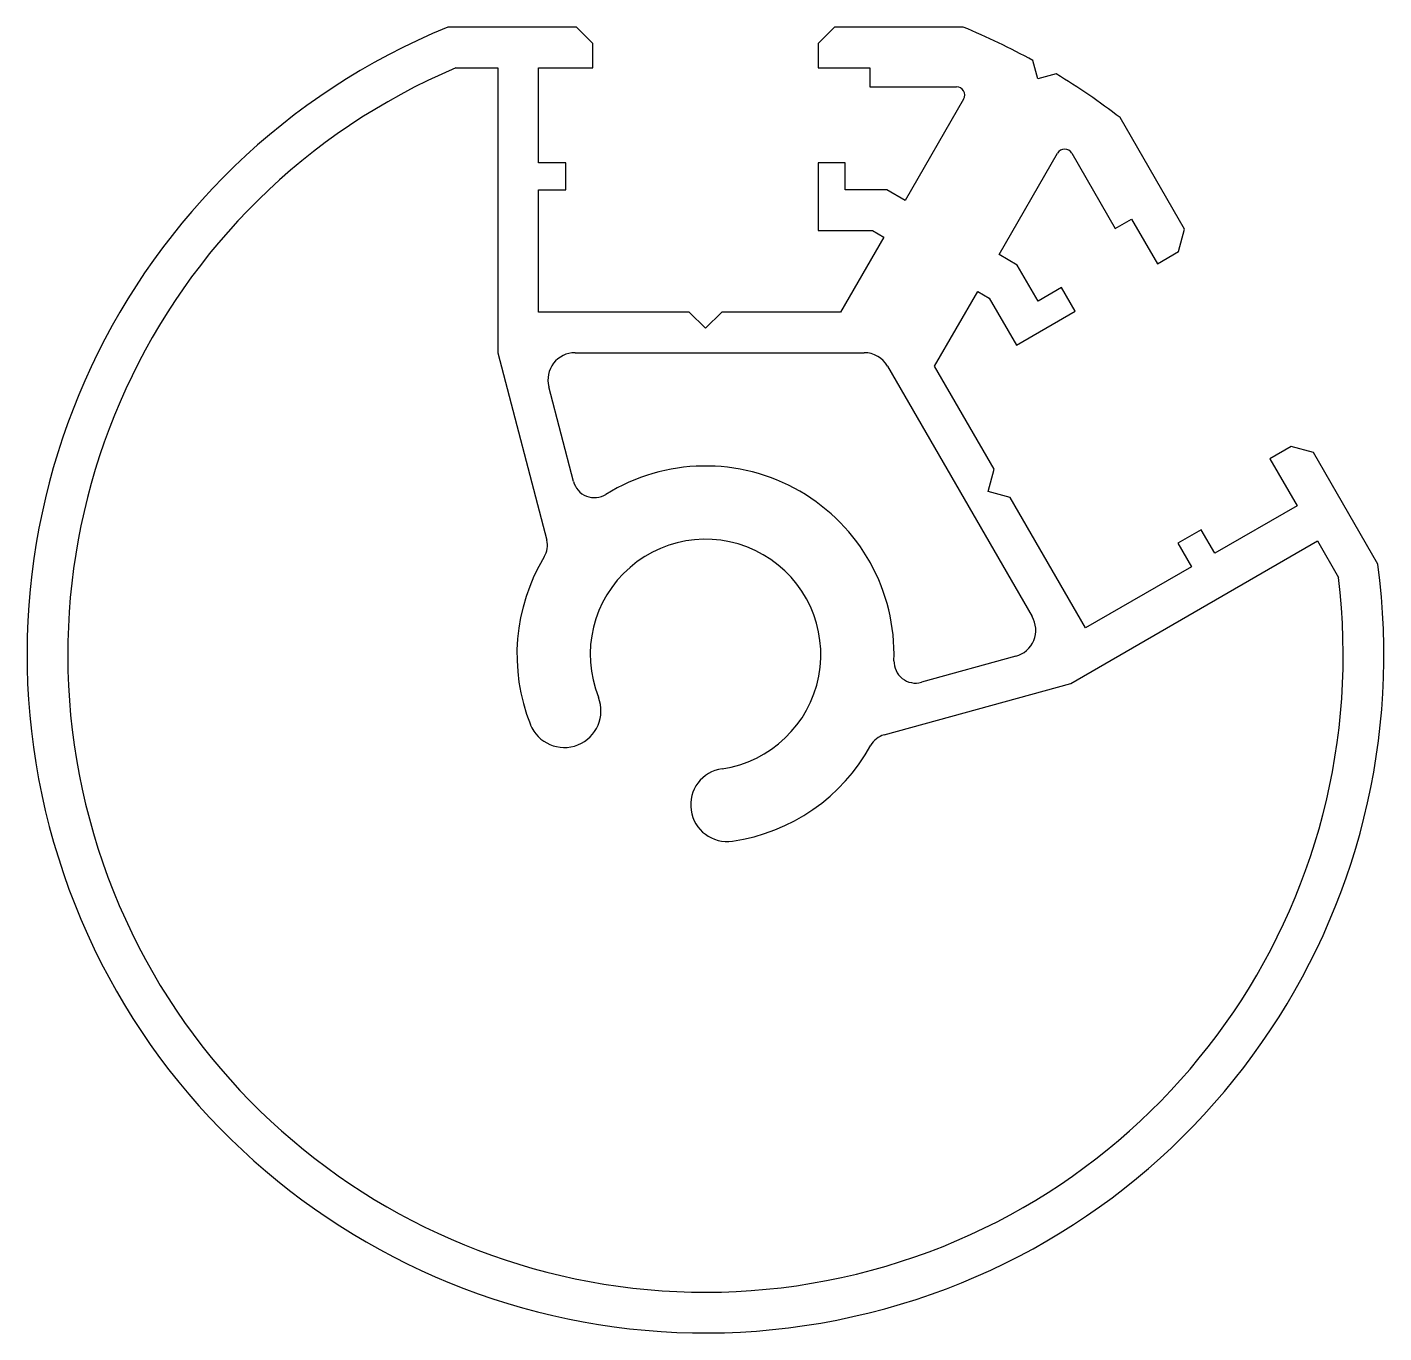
# Model space of a CAD drawing. Extents: x 11832.2 to 11882.2, y -138.8 to -90.7.
import ezdxf

# ---------------------------------------------------------------- set-up
doc = ezdxf.new("R2010")
doc.units = 0
doc.layers.get('0').update_dxf_attribs({"linetype": 'CONTINUOUS'})

msp = doc.modelspace()

# ---------------------------------------------------------------- linework, layer by layer
for p, q in [((11852.425, -90.71), (11847.675, -90.71)), ((11853.025, -91.31), (11852.425, -90.71)), ((11861.925, -90.71), (11861.325, -91.31)), ((11866.675, -90.71), (11861.925, -90.71)), ((11853.025, -92.21), (11853.025, -91.31)), ((11861.325, -91.31), (11861.325, -92.21)), ((11869.425, -92.617), (11869.243, -91.941)), ((11847.976, -92.21), (11849.525, -92.21)), ((11849.525, -92.21), (11849.525, -102.71)), ((11851.025, -92.21), (11853.025, -92.21)), ((11851.025, -95.71), (11851.025, -92.21)), ((11861.325, -92.21), (11863.225, -92.21)), ((11863.225, -92.21), (11863.225, -92.91)), ((11870.101, -92.436), (11869.425, -92.617)), ((11863.225, -92.91), (11866.427, -92.91)), ((11866.686, -93.36), (11864.529, -97.096)), ((11874.826, -98.159), (11872.451, -94.045)), ((11867.993, -99.096), (11870.15, -95.36)), ((11870.67, -95.36), (11872.271, -98.133)), ((11852.025, -95.71), (11851.025, -95.71)), ((11852.025, -96.71), (11852.025, -95.71)), ((11861.325, -95.71), (11861.325, -98.21)), ((11862.325, -95.71), (11861.325, -95.71)), ((11862.325, -96.71), (11862.325, -95.71)), ((11851.025, -101.21), (11851.025, -96.71)), ((11851.025, -96.71), (11852.025, -96.71)), ((11863.861, -96.71), (11862.325, -96.71)), ((11864.529, -97.096), (11863.861, -96.71)), ((11872.271, -98.133), (11872.877, -97.783)), ((11872.877, -97.783), (11873.827, -99.428)), ((11861.325, -98.21), (11863.325, -98.21)), ((11863.746, -98.453), (11862.154, -101.21)), ((11863.325, -98.21), (11863.746, -98.453)), ((11874.607, -98.978), (11874.826, -98.159)), ((11873.827, -99.428), (11874.607, -98.978)), ((11868.662, -99.482), (11867.993, -99.096)), ((11869.43, -100.812), (11868.662, -99.482)), ((11865.618, -103.21), (11867.21, -100.453)), ((11867.21, -100.453), (11867.631, -100.696)), ((11870.296, -100.312), (11869.43, -100.812)), ((11870.796, -101.178), (11870.296, -100.312)), ((11867.631, -100.696), (11868.631, -102.428)), ((11856.575, -101.21), (11851.025, -101.21)), ((11857.175, -101.81), (11856.575, -101.21)), ((11857.775, -101.21), (11857.175, -101.81)), ((11862.154, -101.21), (11857.775, -101.21)), ((11868.631, -102.428), (11870.796, -101.178)), ((11849.525, -102.71), (11851.322, -109.614)), ((11852.368, -102.71), (11863.02, -102.71)), ((11863.886, -103.21), (11869.212, -112.435)), ((11867.808, -107.003), (11865.618, -103.21)), ((11852.31, -107.454), (11851.401, -103.962)), ((11878.757, -106.166), (11877.977, -106.616)), ((11879.576, -106.386), (11878.757, -106.166)), ((11881.951, -110.5), (11879.576, -106.386)), ((11877.977, -106.616), (11878.977, -108.348)), ((11867.588, -107.822), (11867.808, -107.003)), ((11868.408, -108.042), (11867.588, -107.822)), ((11871.183, -112.848), (11868.408, -108.042)), ((11878.977, -108.348), (11875.946, -110.098)), ((11875.446, -109.232), (11874.58, -109.732)), ((11875.946, -110.098), (11875.446, -109.232)), ((11870.634, -114.898), (11879.727, -109.648)), ((11874.58, -109.732), (11875.08, -110.598)), ((11879.727, -109.648), (11880.502, -110.989)), ((11875.08, -110.598), (11871.183, -112.848)), ((11868.612, -113.899), (11865.133, -114.857)), ((11863.756, -116.793), (11870.634, -114.898))]:
    msp.add_line(p, q)
for centre, radius, start, end in [((11857.175, -113.835), 25, 112.3337, 7.6663), ((11857.175, -113.835), 25, 61.1348, 67.6663), ((11857.175, -113.835), 23.5, 113.0449, 6.9551), ((11857.175, -113.835), 25, 52.3337, 58.8652), ((11866.427, -93.21), 0.3, 330, 90), ((11870.41, -95.51), 0.3, 30, 150), ((11852.368, -103.71), 1, 90, 194.5945), ((11863.02, -103.71), 1, 30, 90), ((11857.175, -113.835), 6.95, 358.1415, 121.8585), ((11853.084, -107.252), 0.8, 194.5945, 301.8585), ((11850.548, -109.816), 0.8, 328.7633, 14.5945), ((11857.175, -113.835), 4.25, 278.2466, 201.7534), ((11857.175, -113.835), 6.95, 148.7633, 201.7534), ((11868.346, -112.935), 1, 285.4055, 30), ((11864.921, -114.086), 0.8, 178.1415, 285.4055), ((11851.973, -115.91), 1.35, 201.7534, 21.7534), ((11863.968, -117.564), 0.8, 105.4055, 151.2367), ((11857.175, -113.835), 6.95, 278.2466, 331.2367), ((11857.978, -119.377), 1.35, 98.2466, 278.2466)]:
    msp.add_arc(centre, radius, start, end)

doc.saveas('drawing.dxf')
